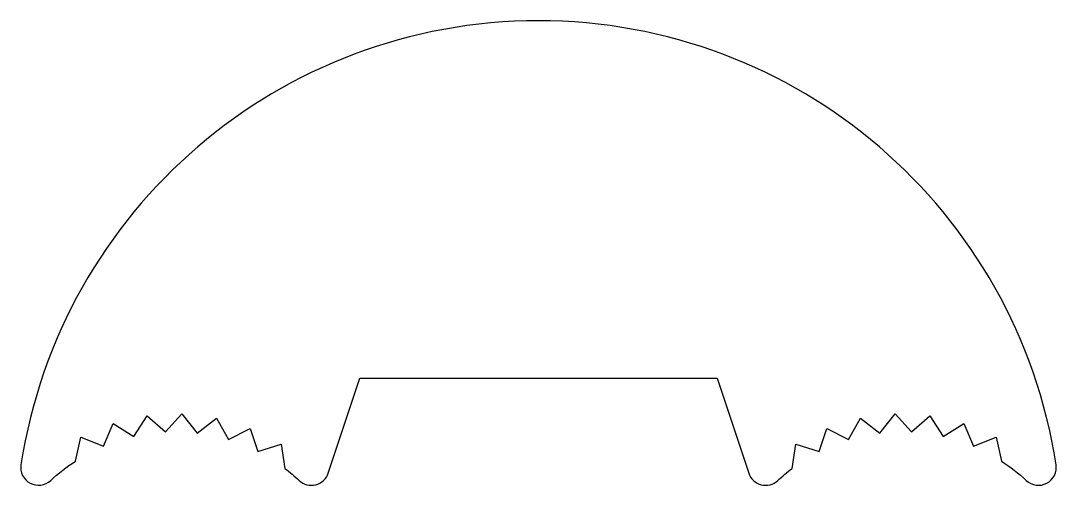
# Model space of a CAD drawing. Extents: x 168 to 197, y 227.3 to 240.3.
import ezdxf

# ---------------------------------------------------------------- set-up
doc = ezdxf.new("R2010")
doc.units = 0
doc.layers.add('ANA', color=220, linetype='CONTINUOUS')

msp = doc.modelspace()

# ---------------------------------------------------------------- linework, layer by layer
at = {"layer": 'ANA', "color": 7}
msp.add_lwpolyline([(172.537, 229.287), (172.965, 228.752), (173.509, 229.168), (173.837, 228.567), (174.444, 228.882), (174.663, 228.233), (175.316, 228.437), (175.419, 227.761, -0.025657), (175.821, 227.424, 0.545466), (176.636, 227.632), (177.522, 230.29), (182.522, 230.29), (187.522, 230.29), (188.408, 227.632, 0.545466), (189.222, 227.424, -0.025657), (189.624, 227.761), (189.727, 228.437), (190.38, 228.233), (190.599, 228.882), (191.207, 228.567), (191.535, 229.168), (192.079, 228.752), (192.506, 229.287), (192.97, 228.783), (193.483, 229.236), (193.852, 228.659), (194.437, 229.016), (194.7, 228.384), (195.337, 228.633), (195.487, 227.965, -0.043131), (196.181, 227.424, 0.711164), (197.016, 227.867, 0.369924), (182.522, 240.29, 0.369924), (168.028, 227.867, 0.711164), (168.862, 227.424, -0.043131), (169.556, 227.965), (169.706, 228.633), (170.343, 228.384), (170.607, 229.016), (171.191, 228.659), (171.56, 229.236), (172.074, 228.783)], format="xyb", close=True, dxfattribs=at)

doc.saveas('drawing.dxf')
